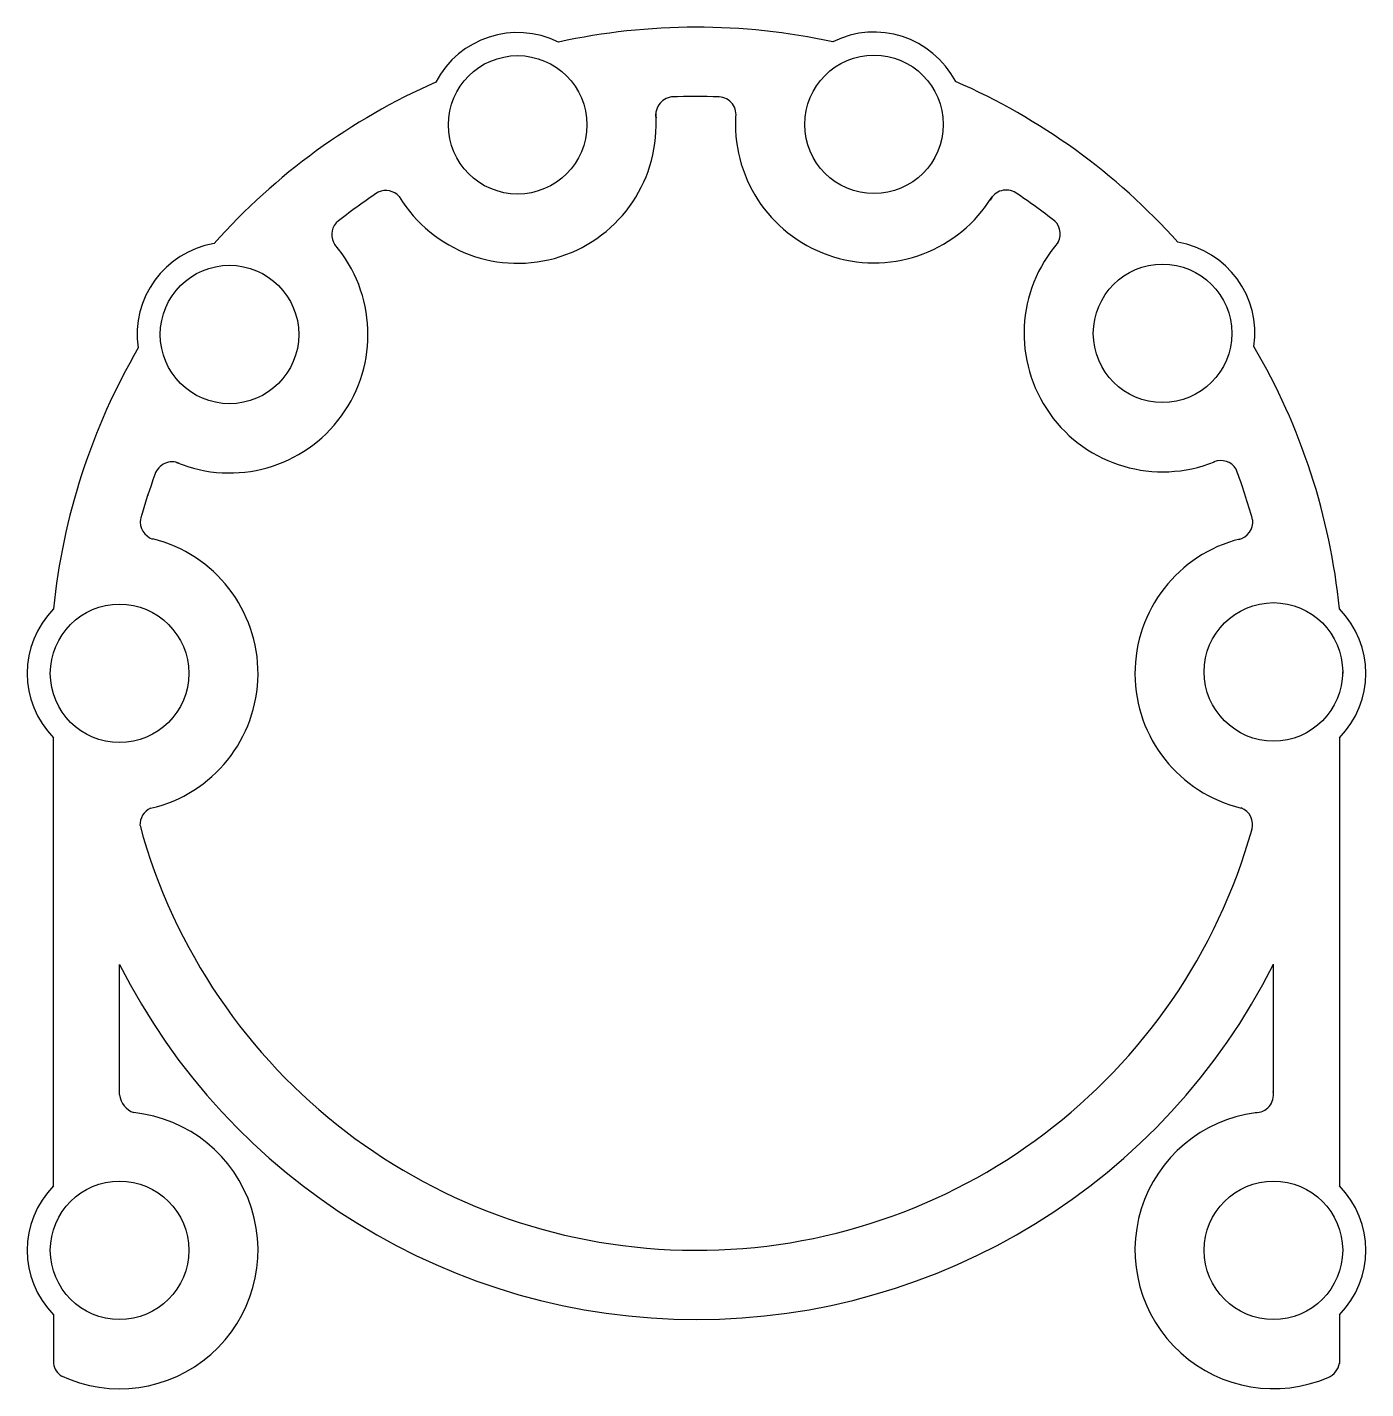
# Model space of a CAD drawing. Header units: millimetres. Extents: x -58 to 58, y -62 to 56.
import ezdxf

# ---------------------------------------------------------------- set-up
doc = ezdxf.new("R2010")
doc.units = ezdxf.units.MM

# ---------------------------------------------------------------- blocks, each defined once
blk = doc.blocks.new('*U2')
blk.add_circle((0, 0), 6)
blk = doc.blocks.new('*U3')
at = {"color": 0, "linetype": 'ByBlock', "lineweight": -2, "transparency": 16777216}
for p, rotation in [((-15.5, 47.54), 18.05819444023163), ((15.38, 47.58), 342.0872916603474), ((40.39, 29.47), 306.1163888804633), ((-40.47, 29.37), 54.02909722011582), ((-50, 0), 90), ((50, 0.13), 270.145486100579)]:
    blk.add_blockref('*U2', p, dxfattribs=dict(at, rotation=rotation))

msp = doc.modelspace()

# ---------------------------------------------------------------- linework, layer by layer
for p, q in [((-55.72, -44.41), (-55.72, -5.59)), ((55.72, -5.59), (55.72, -44.41)), ((-50, -36.52), (-50, -25.22)), ((50, -36.52), (50.01, -25.21)), ((-55.72, -55.59), (-55.72, -59.88)), ((55.72, -55.59), (55.72, -59.8))]:
    msp.add_line(p, q)
for centre in [(-50, -50), (50, -50)]:
    msp.add_circle(centre, 6)
for centre, radius, start, end in [((-15.5, 47.54), 8, 63.7014, 152.415), ((0, 0), 56, 77.8193, 102.3262), ((15.38, 47.58), 8, 27.7305, 116.4441), ((0, 0), 56, 113.7902, 138.2971), ((0, 0), 56, 41.8484, 66.3553), ((-1.98, 48.41), 1.55, 88.8962, 190.1899), ((-0.01, 0.8), 49.2, 87.7136, 92.4955), ((1.88, 48.41), 1.55, 347.7925, 87.1814), ((-15.5, 47.54), 12, 211.2327, 4.536), ((15.38, 47.58), 12, 177.5647, 328.5149), ((0, 0), 50, 123.474, 128.664), ((-26.93, 40.3), 1.55, 40.9494, 114.72), ((26.84, 40.34), 1.55, 57.566, 153.9529), ((0, 0), 50, 51.5571, 56.4578), ((-30.06, 38.03), 1.55, 139.4728, 214.44), ((29.98, 38.08), 1.55, 332.5376, 59.2707), ((-40.47, 29.37), 8, 99.6723, 188.3859), ((-40.47, 29.37), 12, 247.5598, 40.4766), ((-30.06, 38.03), 1.55, 225.1344, 227.0366), ((40.39, 29.47), 12, 138.8682, 291.9916), ((40.39, 29.47), 8, 351.7596, 80.4732), ((0, 0), 56, 5.732, 30.3844), ((0, 0), 56, 149.7611, 174.268), ((-45.45, 16.78), 1.55, 65.2333, 162.7407), ((45.44, 16.9), 1.55, 31.2889, 112.8241), ((0, 0), 50, 15.4315, 20.7345), ((0, 0), 50, 159.8276, 164.4766), ((-46.65, 13.12), 1.55, 170.4366, 251.9187), ((46.66, 13.13), 1.55, 282.1338, 6.4864), ((-50, 0), 12, 282.9819, 76.1588), ((50, 0), 12, 104.0032, 256.4893), ((-50, 0), 8, 135.6432, 224.3568), ((50, 0), 8, 315.6432, 44.3568), ((0, 0), 56, 0, 0.1455), ((-46.68, -13.11), 1.55, 113.7561, 183.1651), ((46.64, -13.11), 1.55, 343.1105, 69.0459), ((0, 0), 50, 195.3037, 344.3321), ((-46.68, -13.11), 1.55, 208.2121, 211.3632), ((0, 0), 56, 206.7655, 333.2481), ((-48.19, -36.34), 1.82, 185.8848, 251.4721), ((48.45, -36.52), 1.55, 268.9749, 10.2686), ((-50, -50), 12, 244.7969, 84.0987), ((50.01, -49.98), 12.01, 97.4465, 293.2125), ((-50, -50), 8, 135.6432, 224.3568), ((50, -50), 8, 315.6432, 44.3568), ((-54.19, -59.59), 1.55, 188.6427, 238.7429), ((54.07, -59.48), 1.68, 293.5084, 349.3094), ((-54.19, -59.61), 1.55, 259.0546, 259.4298)]:
    msp.add_arc(centre, radius, start, end)
msp.add_point((-47.56, 15.44))

# ---------------------------------------------------------------- block references
msp.add_blockref('*U3', (0, 0))

doc.saveas('drawing.dxf')
